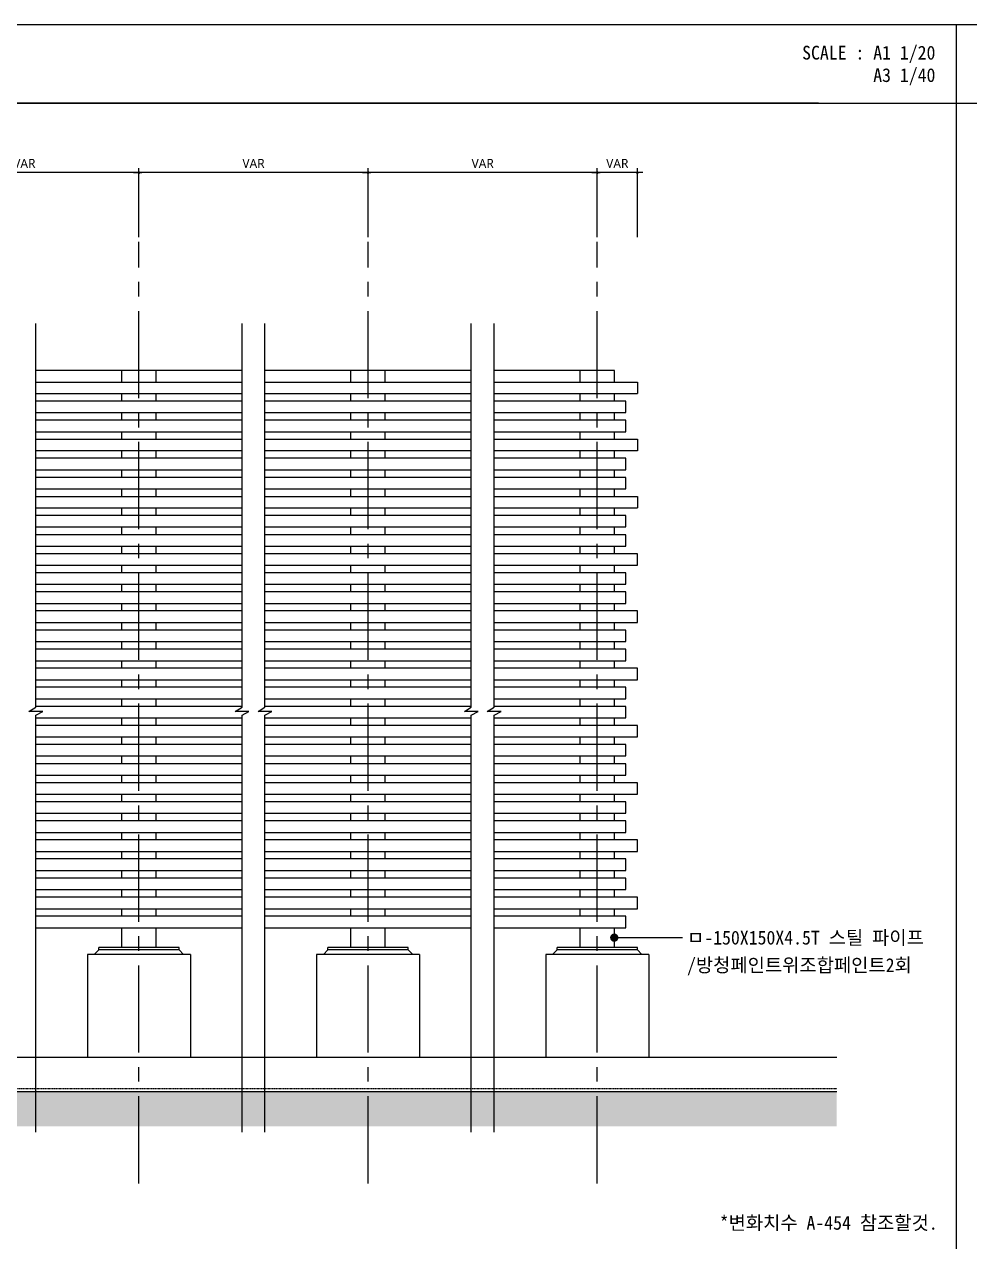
# Model space of a CAD drawing. Header units: inches. Extents: x 361167 to 440483, y 578 to 43803.
# Drawn here: x 431205 to 435330, y 5986 to 11302 of the extents above; entities that cross this region are included whole.
import ezdxf
from ezdxf.enums import TextEntityAlignment as Align

# ---------------------------------------------------------------- set-up
doc = ezdxf.new("R2010")
doc.units = ezdxf.units.IN
doc.header["$MEASUREMENT"] = 0
doc.linetypes.add('CENTER2', pattern=[28.575, 19.05, -3.175, 3.175, -3.175])
doc.linetypes.add('HID', pattern=[2, 1.1, -0.9])
doc.layers.get('0').update_dxf_attribs({"linetype": 'CONTINUOUS'})
for name, color, linetype in [('A-CEN', 1, 'CENTER2'), ('A-CON-HATCH', 253, 'CONTINUOUS'), ('AA-MARK', 7, 'CONTINUOUS'), ('CON', 2, 'CONTINUOUS'), ('dim', 7, 'CONTINUOUS'), ('T', 3, 'CONTINUOUS'), ('TEXT', 7, 'CONTINUOUS'), ('루버', 4, 'CONTINUOUS'), ('방수', 5, 'HID'), ('휀스 상세도_100611$0$0-elev', 4, 'CONTINUOUS')]:
    doc.layers.add(name, color=color, linetype=linetype)
doc.layers.add('A-DIMS', color=7, linetype='CONTINUOUS', lineweight=25)
doc.styles.add('HY울릉도L', font='H2GTRE.TTF')
doc.styles.get("Standard").update_dxf_attribs({"font": ''})
doc.styles.add('맑은고딕', font='malgun.ttf')
doc.styles.get('Standard').set_extended_font_data('DotumChe')
doc.dimstyles.new('CDIM', dxfattribs={"dimtxt": 2, "dimasz": 0.6, "dimexe": 1, "dimexo": 1, "dimgap": 1, "dimtad": 1, "dimdec": 0, "dimrnd": 0.5, "dimzin": 0, "dimdsep": 32, "dimlunit": 6, "dimtxsty": 'HY울릉도L', "dimblk1": '_CIDOT', "dimblk2": '_CIDOT', "dimsah": 1, "dimcen": 4.5, "dimclrd": 2, "dimclre": 2, "dimclrt": 7, "dimadec": 0, "dimazin": 0, "dimtfac": 1, "dimtdec": 0, "dimtix": 1, "dimtmove": 2, "dimatfit": 1, "dimldrblk": '_CIDOT', "dimfxl": 1, "dimtolj": 1, "dimtzin": 0, "dimlwd": -1, "dimarcsym": 0})

# ---------------------------------------------------------------- blocks, each defined once
blk = doc.blocks.new('_CIDOT')
at = {"color": 0, "linetype": 'ByBlock'}
blk.add_line((2, 0), (-1, 0), dxfattribs=at)
at = {"color": 0, "linetype": 'ByBlock', "const_width": 0.5}
blk.add_lwpolyline([(-0.25, 0, 1), (0.25, 0, 1)], format="xyb", close=True, dxfattribs=at)
blk = doc.blocks.new('*D89')
at = {"layer": 'A-DIMS', "lineweight": -2, "transparency": 16777216}
for p, q in [((430704.7, 10372.3, 0), (430704.7, 10674.5, 0)), ((431704.7, 10372.3, 0), (431704.7, 10674.5, 0))]:
    blk.add_line(p, q, dxfattribs=at)
at = {"layer": 'A-DIMS', "transparency": 16777216}
blk.add_line((431692.7, 10654.5, 0), (430716.7, 10654.5, 0), dxfattribs=at)
at = {"layer": 'A-DIMS', "transparency": 16777216, "xscale": 12, "yscale": 12, "zscale": 12, "rotation": 180}
blk.add_blockref('_CIDOT', (430704.7, 10654.5, 0), dxfattribs=at)
at = {"layer": 'A-DIMS', "transparency": 16777216, "xscale": 12, "yscale": 12, "zscale": 12}
blk.add_blockref('_CIDOT', (431704.7, 10654.5, 0), dxfattribs=at)
at = {"layer": 'A-DIMS', "color": 3, "transparency": 16777216, "insert": (431204.7, 10694.5, 0), "char_height": 40, "attachment_point": 5, "style": '맑은고딕'}
blk.add_mtext('\\A1;VAR', dxfattribs=at)
blk = doc.blocks.new('*D90')
at = {"layer": 'A-DIMS', "lineweight": -2, "transparency": 16777216}
for p, q in [((432704.7, 10372.3, 0), (432704.7, 10674.5, 0)), ((433704.7, 10372.3, 0), (433704.7, 10674.5, 0))]:
    blk.add_line(p, q, dxfattribs=at)
at = {"layer": 'A-DIMS', "transparency": 16777216}
blk.add_line((433692.7, 10654.5, 0), (432716.7, 10654.5, 0), dxfattribs=at)
at = {"layer": 'A-DIMS', "transparency": 16777216, "xscale": 12, "yscale": 12, "zscale": 12, "rotation": 180}
blk.add_blockref('_CIDOT', (432704.7, 10654.5, 0), dxfattribs=at)
at = {"layer": 'A-DIMS', "transparency": 16777216, "xscale": 12, "yscale": 12, "zscale": 12}
blk.add_blockref('_CIDOT', (433704.7, 10654.5, 0), dxfattribs=at)
at = {"layer": 'A-DIMS', "color": 3, "transparency": 16777216, "insert": (433204.7, 10694.5, 0), "char_height": 40, "attachment_point": 5, "style": '맑은고딕'}
blk.add_mtext('\\A1;VAR', dxfattribs=at)
blk = doc.blocks.new('*D93')
at = {"layer": 'A-DIMS', "lineweight": -2, "transparency": 16777216}
for p, q in [((433704.7, 10372.3, 0), (433704.7, 10674.5, 0)), ((433879.7, 10372.3, 0), (433879.7, 10674.5, 0))]:
    blk.add_line(p, q, dxfattribs=at)
at = {"layer": 'A-DIMS', "transparency": 16777216}
blk.add_line((433867.7, 10654.5, 0), (433716.7, 10654.5, 0), dxfattribs=at)
at = {"layer": 'A-DIMS', "transparency": 16777216, "xscale": 12, "yscale": 12, "zscale": 12, "rotation": 180}
blk.add_blockref('_CIDOT', (433704.7, 10654.5, 0), dxfattribs=at)
at = {"layer": 'A-DIMS', "transparency": 16777216, "xscale": 12, "yscale": 12, "zscale": 12}
blk.add_blockref('_CIDOT', (433879.7, 10654.5, 0), dxfattribs=at)
at = {"layer": 'A-DIMS', "color": 3, "transparency": 16777216, "insert": (433792.2, 10694.5, 0), "char_height": 40, "attachment_point": 5, "style": '맑은고딕'}
blk.add_mtext('\\A1;VAR', dxfattribs=at)
blk = doc.blocks.new('_Dot')
at = {"color": 0, "linetype": 'ByBlock', "lineweight": -2}
blk.add_line((-0.5, 0), (-1, 0), dxfattribs=at)
at = {"color": 0, "linetype": 'ByBlock', "lineweight": -2, "const_width": 0.5}
blk.add_lwpolyline([(-0.25, 0, 1), (0.25, 0, 1)], format="xyb", close=True, dxfattribs=at)
blk = doc.blocks.new('*D149')
at = {"layer": 'A-DIMS', "lineweight": -2, "transparency": 16777216}
for p, q in [((431704.7, 10372.3, 0), (431704.7, 10674.5, 0)), ((432704.7, 10372.3, 0), (432704.7, 10674.5, 0))]:
    blk.add_line(p, q, dxfattribs=at)
at = {"layer": 'A-DIMS', "transparency": 16777216}
blk.add_line((432692.7, 10654.5, 0), (431716.7, 10654.5, 0), dxfattribs=at)
at = {"layer": 'A-DIMS', "transparency": 16777216, "xscale": 12, "yscale": 12, "zscale": 12, "rotation": 180}
blk.add_blockref('_CIDOT', (431704.7, 10654.5, 0), dxfattribs=at)
at = {"layer": 'A-DIMS', "transparency": 16777216, "xscale": 12, "yscale": 12, "zscale": 12}
blk.add_blockref('_CIDOT', (432704.7, 10654.5, 0), dxfattribs=at)
at = {"layer": 'A-DIMS', "color": 3, "transparency": 16777216, "insert": (432204.7, 10694.5, 0), "char_height": 40, "attachment_point": 5, "style": '맑은고딕'}
blk.add_mtext('\\A1;VAR', dxfattribs=at)

msp = doc.modelspace()

# ---------------------------------------------------------------- hatches: boundary and pattern name
at = {"layer": 'A-CON-HATCH'}
h = msp.add_hatch(color=253, dxfattribs=at)
h.dxf.hatch_style = 1
h.paths.add_polyline_path([(434749.6, 6490), (434749.6, 6640), (425659.8, 6640), (425659.8, 6490)])

# ---------------------------------------------------------------- linework, layer by layer
for p, q in [((435270.4, 11302), (435270.4, 578)), ((431929.7, 7240), (431479.7, 7240)), ((431479.7, 7240), (431479.7, 6790)), ((431929.7, 7240), (431929.7, 6790)), ((432929.7, 7240), (432479.7, 7240)), ((432479.7, 7240), (432479.7, 6790)), ((432929.7, 7240), (432929.7, 6790)), ((433479.7, 7240), (433479.7, 6790)), ((433929.7, 7240), (433479.7, 7240)), ((433929.7, 7240), (433929.7, 6790))]:
    msp.add_line(p, q)
at = {"color": 7}
for p, q in [((434670.4, 10957.6), (424582.9, 10957.6)), ((424582.9, 10957.6), (438957.9, 10957.6))]:
    msp.add_line(p, q, dxfattribs=at)
msp.add_lwpolyline([(438957.9, 578), (424582.9, 578), (424582.9, 11302), (438957.9, 11302)], close=True, dxfattribs=at)
at = {"elevation": 0}
msp.add_lwpolyline([(434749.6, 6790), (430204.7, 6790), (425659.8, 6790)], dxfattribs=at)
at = {"layer": 'A-CEN', "ltscale": 20}
for p, q in [((431704.7, 6240), (431704.7, 10352.3)), ((432704.7, 6240), (432704.7, 10352.3)), ((433704.7, 6240), (433704.7, 10352.3))]:
    msp.add_line(p, q, dxfattribs=at)
at = {"layer": 'AA-MARK', "elevation": 0}
for points in [[(431254.7, 6464.5), (431254.7, 8285.5), (431284.7, 8300.5), (431224.7, 8300.5), (431254.7, 8320), (431254.7, 9995.9)], [(432154.7, 6464.5), (432154.7, 8285.5), (432184.7, 8300.5), (432124.7, 8300.5), (432154.7, 8320), (432154.7, 9995.9)], [(432254.7, 6464.5), (432254.7, 8285.5), (432284.7, 8300.5), (432224.7, 8300.5), (432254.7, 8320), (432254.7, 9995.9)], [(433154.7, 6464.5), (433154.7, 8285.5), (433184.7, 8300.5), (433124.7, 8300.5), (433154.7, 8320), (433154.7, 9995.9)], [(433254.7, 6464.5), (433254.7, 8285.5), (433284.7, 8300.5), (433224.7, 8300.5), (433254.7, 8320), (433254.7, 9995.9)]]:
    msp.add_lwpolyline(points, dxfattribs=at)
at = {"layer": 'CON', "elevation": 0}
msp.add_lwpolyline([(434749.6, 6640), (430204.7, 6640), (425659.8, 6640)], dxfattribs=at)
at = {"layer": 'dim'}
msp.add_line((433769.9, 7313.5), (434076.4, 7313.5), dxfattribs=at)
at = {"layer": '루버'}
for p, q in [((431629.7, 9739, 0), (431629.7, 9790, 0)), ((431779.7, 9740, 0), (431779.7, 9790, 0)), ((432629.7, 9739, 0), (432629.7, 9790, 0)), ((432779.7, 9740, 0), (432779.7, 9790, 0)), ((433629.7, 9740, 0), (433629.7, 9790, 0)), ((431629.7, 9657, 0), (431629.7, 9689, 0)), ((431779.7, 9657, 0), (431779.7, 9689, 0)), ((432629.7, 9656, 0), (432629.7, 9689, 0)), ((432779.7, 9656, 0), (432779.7, 9689, 0)), ((433629.7, 9657, 0), (433629.7, 9690, 0)), ((433779.7, 9657, 0), (433779.7, 9690, 0)), ((431629.7, 9573, 0), (431629.7, 9606, 0)), ((431779.7, 9573, 0), (431779.7, 9606, 0)), ((432629.7, 9573, 0), (432629.7, 9606, 0)), ((432779.7, 9573, 0), (432779.7, 9606, 0)), ((433629.7, 9573, 0), (433629.7, 9606, 0)), ((433779.7, 9573, 0), (433779.7, 9606, 0)), ((431629.7, 9490, 0), (431629.7, 9523, 0)), ((431779.7, 9490, 0), (431779.7, 9523, 0)), ((432629.7, 9490, 0), (432629.7, 9523, 0)), ((432779.7, 9490, 0), (432779.7, 9523, 0)), ((433629.7, 9490, 0), (433629.7, 9523, 0)), ((433779.7, 9490, 0), (433779.7, 9523, 0)), ((431629.7, 9407), (431629.7, 9440)), ((431779.7, 9407), (431779.7, 9440)), ((432629.7, 9407), (432629.7, 9440)), ((432779.7, 9407), (432779.7, 9440)), ((433629.7, 9407), (433629.7, 9440)), ((433779.7, 9407), (433779.7, 9440)), ((431629.7, 9323), (431629.7, 9357)), ((431779.7, 9323), (431779.7, 9357)), ((432629.7, 9323), (432629.7, 9357)), ((432779.7, 9323), (432779.7, 9357)), ((433629.7, 9323), (433629.7, 9357)), ((433779.7, 9323), (433779.7, 9357)), ((431629.7, 9240), (431629.7, 9273)), ((431779.7, 9240), (431779.7, 9273)), ((432629.7, 9240), (432629.7, 9273)), ((432779.7, 9240), (432779.7, 9273)), ((433629.7, 9240), (433629.7, 9273)), ((433779.7, 9240), (433779.7, 9273)), ((431629.7, 9157), (431629.7, 9190)), ((431779.7, 9157), (431779.7, 9190)), ((432629.7, 9157), (432629.7, 9190)), ((432779.7, 9157), (432779.7, 9190)), ((433629.7, 9157), (433629.7, 9190)), ((433779.7, 9157), (433779.7, 9190)), ((431629.7, 9073), (431629.7, 9107)), ((431779.7, 9073), (431779.7, 9107)), ((432629.7, 9073), (432629.7, 9107)), ((432779.7, 9073), (432779.7, 9107)), ((433629.7, 9073), (433629.7, 9107)), ((433779.7, 9073), (433779.7, 9107)), ((431629.7, 8990), (431629.7, 9023)), ((431779.7, 8990), (431779.7, 9023)), ((432629.7, 8990), (432629.7, 9023)), ((432779.7, 8990), (432779.7, 9023)), ((433629.7, 8990), (433629.7, 9023)), ((433779.7, 8990), (433779.7, 9023)), ((431629.7, 8907), (431629.7, 8940)), ((431779.7, 8907), (431779.7, 8940)), ((432629.7, 8907), (432629.7, 8940)), ((432779.7, 8907), (432779.7, 8940)), ((433629.7, 8907), (433629.7, 8940)), ((433779.7, 8907), (433779.7, 8940)), ((431629.7, 8823), (431629.7, 8857)), ((431779.7, 8823), (431779.7, 8857)), ((432629.7, 8823), (432629.7, 8857)), ((432779.7, 8823), (432779.7, 8857)), ((433629.7, 8823), (433629.7, 8857)), ((433779.7, 8823), (433779.7, 8857)), ((431629.7, 8740), (431629.7, 8773)), ((431779.7, 8740), (431779.7, 8773)), ((432629.7, 8740), (432629.7, 8773)), ((432779.7, 8740), (432779.7, 8773)), ((433629.7, 8740), (433629.7, 8773)), ((433779.7, 8740), (433779.7, 8773)), ((431629.7, 8657), (431629.7, 8690)), ((431779.7, 8657), (431779.7, 8690)), ((432629.7, 8657), (432629.7, 8690)), ((432779.7, 8657), (432779.7, 8690)), ((433629.7, 8657), (433629.7, 8690)), ((433779.7, 8657), (433779.7, 8690)), ((431629.7, 8573), (431629.7, 8607)), ((431779.7, 8573), (431779.7, 8607)), ((432629.7, 8573), (432629.7, 8607)), ((432779.7, 8573), (432779.7, 8607)), ((433629.7, 8573), (433629.7, 8607)), ((433779.7, 8573), (433779.7, 8607)), ((431629.7, 8490), (431629.7, 8523)), ((431779.7, 8490), (431779.7, 8523)), ((432629.7, 8490), (432629.7, 8523)), ((432779.7, 8490), (432779.7, 8523)), ((433629.7, 8490), (433629.7, 8523)), ((433779.7, 8490), (433779.7, 8523)), ((431629.7, 8407), (431629.7, 8440)), ((431779.7, 8407), (431779.7, 8440)), ((432629.7, 8407), (432629.7, 8440)), ((432779.7, 8407), (432779.7, 8440)), ((433629.7, 8407), (433629.7, 8440)), ((433779.7, 8407), (433779.7, 8440)), ((431629.7, 8323), (431629.7, 8357)), ((431779.7, 8323), (431779.7, 8357)), ((432629.7, 8323), (432629.7, 8357)), ((432779.7, 8323), (432779.7, 8357)), ((433629.7, 8323), (433629.7, 8357)), ((433779.7, 8323), (433779.7, 8357)), ((431629.7, 8240), (431629.7, 8273)), ((431779.7, 8240), (431779.7, 8273)), ((432629.7, 8240), (432629.7, 8273)), ((432779.7, 8240), (432779.7, 8273)), ((433629.7, 8240), (433629.7, 8273)), ((433779.7, 8240), (433779.7, 8273)), ((431629.7, 8157), (431629.7, 8190)), ((431779.7, 8157), (431779.7, 8190)), ((432629.7, 8157), (432629.7, 8190)), ((432779.7, 8157), (432779.7, 8190)), ((433629.7, 8157), (433629.7, 8190)), ((433779.7, 8157), (433779.7, 8190)), ((431629.7, 8073), (431629.7, 8107)), ((431779.7, 8073), (431779.7, 8107)), ((432629.7, 8073), (432629.7, 8107)), ((432779.7, 8073), (432779.7, 8107)), ((433629.7, 8073), (433629.7, 8107)), ((433779.7, 8073), (433779.7, 8107)), ((431629.7, 7990), (431629.7, 8023)), ((431779.7, 7990), (431779.7, 8023)), ((432629.7, 7990), (432629.7, 8023)), ((432779.7, 7990), (432779.7, 8023)), ((433629.7, 7990), (433629.7, 8023)), ((433779.7, 7990), (433779.7, 8023)), ((431629.7, 7907), (431629.7, 7940)), ((431779.7, 7907), (431779.7, 7940)), ((432629.7, 7907), (432629.7, 7940)), ((432779.7, 7907), (432779.7, 7940)), ((433629.7, 7907), (433629.7, 7940)), ((433779.7, 7907), (433779.7, 7940)), ((431629.7, 7823), (431629.7, 7857)), ((431779.7, 7823), (431779.7, 7857)), ((432629.7, 7823), (432629.7, 7857)), ((432779.7, 7823), (432779.7, 7857)), ((433629.7, 7823), (433629.7, 7857)), ((433779.7, 7823), (433779.7, 7857)), ((431629.7, 7740), (431629.7, 7773)), ((431779.7, 7740), (431779.7, 7773)), ((432629.7, 7740), (432629.7, 7773)), ((432779.7, 7740), (432779.7, 7773)), ((433629.7, 7740), (433629.7, 7773)), ((433779.7, 7740), (433779.7, 7773)), ((431629.7, 7657), (431629.7, 7690)), ((431779.7, 7657), (431779.7, 7690)), ((432629.7, 7657), (432629.7, 7690)), ((432779.7, 7657), (432779.7, 7690)), ((433629.7, 7657), (433629.7, 7690)), ((433779.7, 7657), (433779.7, 7690)), ((431629.7, 7573), (431629.7, 7607)), ((431779.7, 7573), (431779.7, 7607)), ((432629.7, 7573), (432629.7, 7607)), ((432779.7, 7573), (432779.7, 7607)), ((433629.7, 7573), (433629.7, 7607)), ((433779.7, 7573), (433779.7, 7607)), ((431629.7, 7490), (431629.7, 7523)), ((431779.7, 7490), (431779.7, 7523)), ((432629.7, 7490), (432629.7, 7523)), ((432779.7, 7490), (432779.7, 7523)), ((433629.7, 7490), (433629.7, 7523)), ((433779.7, 7490), (433779.7, 7523)), ((431629.7, 7407), (431629.7, 7440)), ((431779.7, 7407), (431779.7, 7440)), ((432629.7, 7407), (432629.7, 7440)), ((432779.7, 7407), (432779.7, 7440)), ((433629.7, 7407), (433629.7, 7440)), ((433779.7, 7407), (433779.7, 7440)), ((431629.7, 7270), (431629.7, 7357)), ((431779.7, 7270), (431779.7, 7357)), ((432629.7, 7270), (432629.7, 7357)), ((432779.7, 7270), (432779.7, 7357)), ((433629.7, 7270), (433629.7, 7357)), ((433779.7, 7270), (433779.7, 7357))]:
    msp.add_line(p, q, dxfattribs=at)
at = {"layer": '루버', "elevation": 0}
for points in [[(432154.7, 9790), (431254.7, 9790)], [(433154.7, 9790), (432254.7, 9790)], [(433779.7, 9740), (433779.7, 9790), (433254.7, 9790)]]:
    msp.add_lwpolyline(points, dxfattribs=at)
at = {"layer": '루버', "color": 5, "elevation": 0}
for points in [[(431254.7, 9740), (432154.7, 9740)], [(432254.7, 9740), (433154.7, 9740)], [(433254.7, 9740), (433879.7, 9740), (433879.7, 9690)], [(431254.7, 9690), (432154.7, 9690)], [(432254.7, 9690), (433154.7, 9690)], [(433254.7, 9690), (433879.7, 9690)], [(431254.7, 9490), (432154.7, 9490)], [(432254.7, 9490), (433154.7, 9490)], [(433254.7, 9490), (433879.7, 9490), (433879.7, 9440), (433254.7, 9440)], [(432154.7, 9440), (431254.7, 9440)], [(433154.7, 9440), (432254.7, 9440)], [(431254.7, 9240), (432154.7, 9240)], [(432254.7, 9240), (433154.7, 9240)], [(433254.7, 9240), (433879.7, 9240), (433879.7, 9190)], [(431254.7, 9190), (432154.7, 9190)], [(432254.7, 9190), (433154.7, 9190)], [(433254.7, 9190), (433879.7, 9190)], [(432154.7, 8990), (431254.7, 8990)], [(433154.7, 8990), (432254.7, 8990)], [(433254.7, 8940), (433879.7, 8940), (433879.7, 8990), (433254.7, 8990)], [(431254.7, 8940), (432154.7, 8940)], [(432254.7, 8940), (433154.7, 8940)], [(432154.7, 8740), (431254.7, 8740)], [(433154.7, 8740), (432254.7, 8740)], [(433254.7, 8690), (433879.7, 8690), (433879.7, 8740), (433254.7, 8740)], [(431254.7, 8690), (432154.7, 8690)], [(432254.7, 8690), (433154.7, 8690)], [(432154.7, 8490), (431254.7, 8490)], [(433154.7, 8490), (432254.7, 8490)], [(433254.7, 8440), (433879.7, 8440), (433879.7, 8490), (433254.7, 8490)], [(431254.7, 8440), (432154.7, 8440)], [(432254.7, 8440), (433154.7, 8440)], [(432154.7, 8240), (431254.7, 8240)], [(431254.7, 8190), (432154.7, 8190)], [(433154.7, 8240), (432254.7, 8240)], [(432254.7, 8190), (433154.7, 8190)], [(433254.7, 8190), (433879.7, 8190), (433879.7, 8240), (433254.7, 8240)], [(432154.7, 7990), (431254.7, 7990)], [(433154.7, 7990), (432254.7, 7990)], [(433254.7, 7940), (433879.7, 7940), (433879.7, 7990), (433254.7, 7990)], [(431254.7, 7940), (432154.7, 7940)], [(432254.7, 7940), (433154.7, 7940)], [(432154.7, 7740), (431254.7, 7740)], [(433154.7, 7740), (432254.7, 7740)], [(433254.7, 7690), (433879.7, 7690), (433879.7, 7740), (433254.7, 7740)], [(431254.7, 7690), (432154.7, 7690)], [(432254.7, 7690), (433154.7, 7690)], [(432154.7, 7490), (431254.7, 7490)], [(433154.7, 7490), (432254.7, 7490)], [(433254.7, 7440), (433879.7, 7440), (433879.7, 7490), (433254.7, 7490)], [(431254.7, 7440), (432154.7, 7440)], [(432254.7, 7440), (433154.7, 7440)]]:
    msp.add_lwpolyline(points, dxfattribs=at)
at = {"layer": '루버', "color": 8, "elevation": 0}
for points in [[(432154.7, 9657), (431254.7, 9657)], [(433154.7, 9657), (432254.7, 9657)], [(433254.7, 9607), (433829.7, 9607), (433829.7, 9657), (433254.7, 9657)], [(431254.7, 9607), (432154.7, 9607)], [(432154.7, 9573), (431254.7, 9573)], [(432254.7, 9607), (433154.7, 9607)], [(433154.7, 9573), (432254.7, 9573)], [(433254.7, 9523), (433829.7, 9523), (433829.7, 9573), (433254.7, 9573)], [(431254.7, 9523), (432154.7, 9523)], [(432254.7, 9523), (433154.7, 9523)], [(432154.7, 9407), (431254.7, 9407)], [(431254.7, 9357), (432154.7, 9357)], [(433154.7, 9407), (432254.7, 9407)], [(432254.7, 9357), (433154.7, 9357)], [(433254.7, 9357), (433829.7, 9357), (433829.7, 9407), (433254.7, 9407)], [(432154.7, 9323), (431254.7, 9323)], [(433154.7, 9323), (432254.7, 9323)], [(433254.7, 9273), (433829.7, 9273), (433829.7, 9323), (433254.7, 9323)], [(431254.7, 9273), (432154.7, 9273)], [(432254.7, 9273), (433154.7, 9273)], [(432154.7, 9157), (431254.7, 9157)], [(433154.7, 9157), (432254.7, 9157)], [(433254.7, 9107), (433829.7, 9107), (433829.7, 9157), (433254.7, 9157)], [(431254.7, 9107), (432154.7, 9107)], [(432254.7, 9107), (433154.7, 9107)], [(432154.7, 9073), (431254.7, 9073)], [(433154.7, 9073), (432254.7, 9073)], [(433254.7, 9023), (433829.7, 9023), (433829.7, 9073), (433254.7, 9073)], [(431254.7, 9023), (432154.7, 9023)], [(432254.7, 9023), (433154.7, 9023)], [(432154.7, 8907), (431254.7, 8907)], [(433154.7, 8907), (432254.7, 8907)], [(433254.7, 8857), (433829.7, 8857), (433829.7, 8907), (433254.7, 8907)], [(431254.7, 8857), (432154.7, 8857)], [(432254.7, 8857), (433154.7, 8857)], [(432154.7, 8823), (431254.7, 8823)], [(431254.7, 8773), (432154.7, 8773)], [(433154.7, 8823), (432254.7, 8823)], [(432254.7, 8773), (433154.7, 8773)], [(433254.7, 8773), (433829.7, 8773), (433829.7, 8823), (433254.7, 8823)], [(432154.7, 8657), (431254.7, 8657)], [(433154.7, 8657), (432254.7, 8657)], [(433254.7, 8607), (433829.7, 8607), (433829.7, 8657), (433254.7, 8657)], [(431254.7, 8607), (432154.7, 8607)], [(432154.7, 8573), (431254.7, 8573)], [(432254.7, 8607), (433154.7, 8607)], [(433154.7, 8573), (432254.7, 8573)], [(433254.7, 8523), (433829.7, 8523), (433829.7, 8573), (433254.7, 8573)], [(431254.7, 8523), (432154.7, 8523)], [(432254.7, 8523), (433154.7, 8523)], [(432154.7, 8407), (431254.7, 8407)], [(433154.7, 8407), (432254.7, 8407)], [(433254.7, 8357), (433829.7, 8357), (433829.7, 8407), (433254.7, 8407)], [(431254.7, 8357), (432154.7, 8357)], [(432254.7, 8357), (433154.7, 8357)], [(432154.7, 8323), (431254.7, 8323)], [(433154.7, 8323), (432254.7, 8323)], [(433254.7, 8273), (433829.7, 8273), (433829.7, 8323), (433254.7, 8323)], [(431254.7, 8273), (432154.7, 8273)], [(432254.7, 8273), (433154.7, 8273)], [(432154.7, 8157), (431254.7, 8157)], [(433154.7, 8157), (432254.7, 8157)], [(433254.7, 8107), (433829.7, 8107), (433829.7, 8157), (433254.7, 8157)], [(431254.7, 8107), (432154.7, 8107)], [(432254.7, 8107), (433154.7, 8107)], [(432154.7, 8073), (431254.7, 8073)], [(433154.7, 8073), (432254.7, 8073)], [(433254.7, 8023), (433829.7, 8023), (433829.7, 8073), (433254.7, 8073)], [(431254.7, 8023), (432154.7, 8023)], [(432254.7, 8023), (433154.7, 8023)], [(432154.7, 7907), (431254.7, 7907)], [(433154.7, 7907), (432254.7, 7907)], [(433254.7, 7857), (433829.7, 7857), (433829.7, 7907), (433254.7, 7907)], [(431254.7, 7857), (432154.7, 7857)], [(432154.7, 7823), (431254.7, 7823)], [(432254.7, 7857), (433154.7, 7857)], [(433154.7, 7823), (432254.7, 7823)], [(433254.7, 7773), (433829.7, 7773), (433829.7, 7823), (433254.7, 7823)], [(431254.7, 7773), (432154.7, 7773)], [(432254.7, 7773), (433154.7, 7773)], [(432154.7, 7657), (431254.7, 7657)], [(433154.7, 7657), (432254.7, 7657)], [(433254.7, 7607), (433829.7, 7607), (433829.7, 7657), (433254.7, 7657)], [(431254.7, 7607), (432154.7, 7607)], [(432254.7, 7607), (433154.7, 7607)], [(432154.7, 7573), (431254.7, 7573)], [(433154.7, 7573), (432254.7, 7573)], [(433254.7, 7523), (433829.7, 7523), (433829.7, 7573), (433254.7, 7573)], [(431254.7, 7523), (432154.7, 7523)], [(432254.7, 7523), (433154.7, 7523)], [(432154.7, 7407), (431254.7, 7407)], [(433154.7, 7407), (432254.7, 7407)], [(433254.7, 7357), (433829.7, 7357), (433829.7, 7407), (433254.7, 7407)], [(431254.7, 7357), (432154.7, 7357)], [(432254.7, 7357), (433154.7, 7357)]]:
    msp.add_lwpolyline(points, dxfattribs=at)
at = {"layer": '방수', "elevation": 0}
msp.add_lwpolyline([(425659.8, 6655), (430204.7, 6655), (434749.6, 6655)], dxfattribs=at)
at = {"layer": '휀스 상세도_100611$0$0-elev', "color": 6, "ltscale": 2}
for p, q in [((431529.7, 7260), (431509.7, 7240)), ((431879.7, 7270), (431529.7, 7270)), ((431529.7, 7260), (431529.7, 7270)), ((431879.7, 7260), (431529.7, 7260)), ((431879.7, 7260), (431879.7, 7270)), ((431879.7, 7260), (431899.7, 7240)), ((432529.7, 7260), (432509.7, 7240)), ((432879.7, 7270), (432529.7, 7270)), ((432529.7, 7260), (432529.7, 7270)), ((432879.7, 7260), (432529.7, 7260)), ((432879.7, 7260), (432879.7, 7270)), ((432879.7, 7260), (432899.7, 7240)), ((433529.7, 7260), (433509.7, 7240)), ((433879.7, 7270), (433529.7, 7270)), ((433529.7, 7260), (433529.7, 7270)), ((433879.7, 7260), (433529.7, 7260)), ((433879.7, 7260), (433879.7, 7270)), ((433879.7, 7260), (433899.7, 7240))]:
    msp.add_line(p, q, dxfattribs=at)

# ---------------------------------------------------------------- block references
at = {"layer": 'dim', "xscale": 36, "yscale": 36, "zscale": 36, "rotation": 180}
msp.add_blockref('_Dot', (433778.9, 7313.5), dxfattribs=at)

# ---------------------------------------------------------------- texts
at = {"layer": 'T'}
for s, p in [('ㅁ-150X150X4.5T 스틸 파이프', (434096.4, 7313.5)), ('/방청페인트위조합페인트2회', (434096.4, 7193.5))]:
    msp.add_text(s, height=60, dxfattribs=at).set_placement(p, align=Align.MIDDLE_LEFT)
msp.add_text('*변화치수 A-454 참조할것.', height=60, dxfattribs=at).set_placement((435190.4, 6020), align=Align.BOTTOM_RIGHT)
at = {"layer": 'TEXT'}
for s, p in [('SCALE : A1 1/20', (435180.4, 11178.3)), ('A3 1/40', (435180.4, 11080.3))]:
    msp.add_text(s, height=60, dxfattribs=at).set_placement(p, align=Align.MIDDLE_RIGHT)

# ---------------------------------------------------------------- dimensions: what is measured, and where the dimension line sits
at = {"layer": 'A-DIMS'}
for base, p1, p2, picture, middle in [((430704.7, 10654.5, 0), (431704.7, 10352.3, 0), (430704.7, 10352.3), '*D89', (431204.7, 10694.5, 0)), ((431704.7, 10654.5, 0), (432704.7, 10352.3, 0), (431704.7, 10352.3), '*D149', (432204.7, 10694.5, 0)), ((432704.7, 10654.5, 0), (433704.7, 10352.3, 0), (432704.7, 10352.3), '*D90', (433204.7, 10694.5, 0)), ((433704.7, 10654.5, 0), (433879.7, 10352.3, 0), (433704.7, 10352.3), '*D93', (433792.2, 10694.5, 0))]:
    dim = msp.add_linear_dim(base=base, p1=p1, p2=p2, angle=180, text='VAR', dimstyle='CDIM', override={"dimscale": 20, "dimtxsty": '맑은고딕', "dimclrd": 256, "dimclre": 256, "dimclrt": 3}, dxfattribs=at)
    dim.commit()
    dim.dimension.update_dxf_attribs({"geometry": picture, "text_midpoint": middle})

doc.saveas('drawing.dxf')
